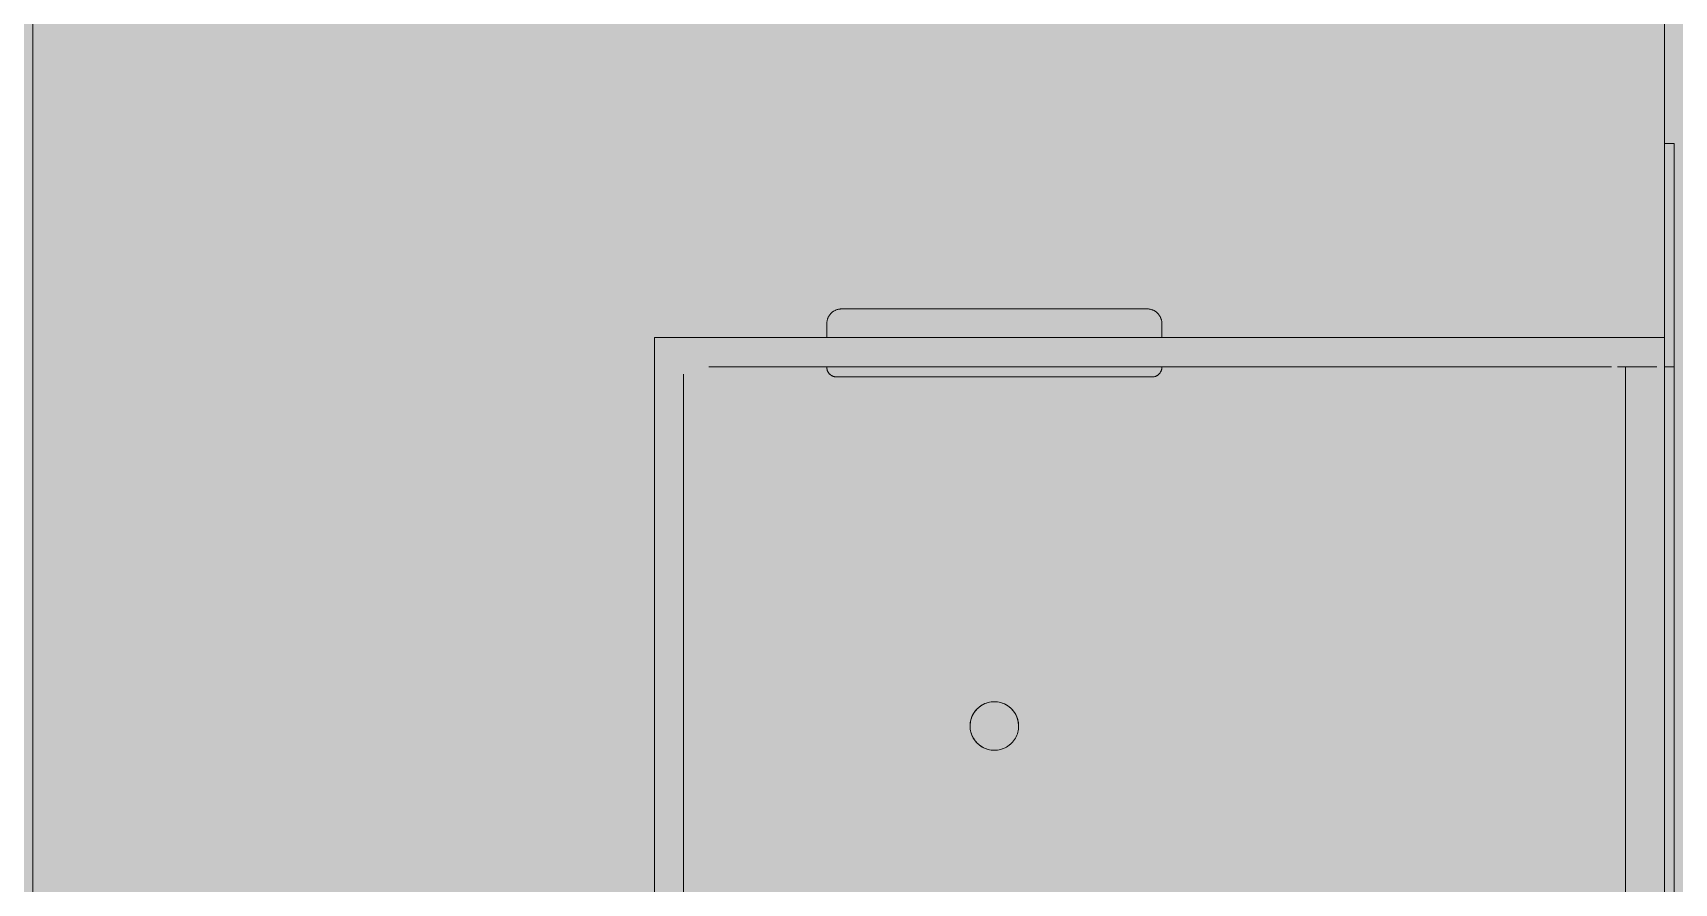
# Model space of a CAD drawing. Header units: millimetres. Extents: x 632 to 645312, y -3890 to 22200.
# Drawn here: x 638264.5 to 638433.5, y 7126.8 to 7214.4 of the extents above; entities that cross this region are included whole.
import ezdxf

# ---------------------------------------------------------------- set-up
doc = ezdxf.new("R2010")
doc.units = ezdxf.units.MM
for name, color, linetype, lineweight in [('A-200-H_WALL', 111, 'Continuous', 13), ('A-200-M_WALL_EXT', 113, 'Continuous', 13), ('M-520-M_DRAINAGE_FW', 2, 'Continuous', 13)]:
    doc.layers.add(name, color=color, linetype=linetype, lineweight=lineweight)

# ---------------------------------------------------------------- blocks, each defined once
blk = doc.blocks.new('MixerTap_Wall_GalvinEngineering_CliniMix_LeadSafe - TMV 1000 _201_70_01_09_-2774958-S6_501-SECTION C1')
at = {"layer": 'M-520-M_DRAINAGE_FW', "color": 53, "lineweight": 5}
for p, q in [((4348953.3, 7203), (4348952.3, 7203)), ((4348952.3, 7203), (4348952.3, 7201.98)), ((4348952.3, 7203), (4348952.3, 7201.98)), ((4348953.3, 7173), (4348953.3, 7203)), ((4348953.3, 7180.76), (4348953.3, 7203)), ((4348952.3, 7201.98), (4348952.3, 7198.98)), ((4348952.3, 7201.98), (4348952.3, 7198.98)), ((4348952.3, 7198.98), (4348952.3, 7194.21)), ((4348952.3, 7198.98), (4348952.3, 7194.21)), ((4348952.3, 7194.21), (4348952.3, 7188)), ((4348952.3, 7194.21), (4348952.3, 7188)), ((4348952.3, 7188), (4348952.3, 7183.08)), ((4348952.3, 7188), (4348952.3, 7180.76)), ((4348867.06, 7185.87), (4348867.12, 7185.89)), ((4348867.06, 7185.87), (4348867.12, 7185.89)), ((4348867.12, 7185.89), (4348867.18, 7185.9)), ((4348867.18, 7185.9), (4348867.24, 7185.92)), ((4348867.24, 7185.92), (4348867.29, 7185.93)), ((4348867.41, 7185.94), (4348867.47, 7185.95)), ((4348867.41, 7185.94), (4348867.47, 7185.95)), ((4348867.47, 7185.95), (4348867.53, 7185.95)), ((4348867.47, 7185.95), (4348867.53, 7185.95)), ((4348867.53, 7185.95), (4348867.55, 7185.95)), ((4348867.53, 7185.95), (4348867.55, 7185.95)), ((4348867.58, 7185.95), (4348867.55, 7185.95)), ((4348867.58, 7185.95), (4348867.55, 7185.95)), ((4348867.63, 7185.95), (4348867.58, 7185.95)), ((4348867.71, 7185.95), (4348867.63, 7185.95)), ((4348870.14, 7185.95), (4348869.8, 7185.95)), ((4348870.5, 7185.95), (4348870.14, 7185.95)), ((4348870.67, 7185.95), (4348871.05, 7185.95)), ((4348871.05, 7185.95), (4348871.46, 7185.95)), ((4348871.69, 7185.95), (4348871.27, 7185.95)), ((4348872.12, 7185.95), (4348871.69, 7185.95)), ((4348873.53, 7185.95), (4348873.04, 7185.95)), ((4348874.03, 7185.95), (4348873.53, 7185.95)), ((4348874.55, 7185.95), (4348874.03, 7185.95)), ((4348878.51, 7185.95), (4348877.91, 7185.95)), ((4348878.18, 7185.95), (4348878.78, 7185.95)), ((4348879.11, 7185.95), (4348878.51, 7185.95)), ((4348878.78, 7185.95), (4348879.39, 7185.95)), ((4348879.72, 7185.95), (4348879.11, 7185.95)), ((4348880.34, 7185.95), (4348879.72, 7185.95)), ((4348880.96, 7185.95), (4348880.34, 7185.95)), ((4348880.96, 7185.95), (4348880.34, 7185.95)), ((4348881.58, 7185.95), (4348880.96, 7185.95)), ((4348881.58, 7185.95), (4348880.96, 7185.95)), ((4348882.21, 7185.95), (4348881.58, 7185.95)), ((4348881.87, 7185.95), (4348882.5, 7185.95)), ((4348882.84, 7185.95), (4348882.21, 7185.95)), ((4348882.84, 7185.95), (4348882.21, 7185.95)), ((4348882.5, 7185.95), (4348883.13, 7185.95)), ((4348883.47, 7185.95), (4348882.84, 7185.95)), ((4348883.13, 7185.95), (4348883.76, 7185.95)), ((4348884.1, 7185.95), (4348883.47, 7185.95)), ((4348883.76, 7185.95), (4348884.39, 7185.95)), ((4348884.73, 7185.95), (4348884.1, 7185.95)), ((4348884.39, 7185.95), (4348885.02, 7185.95)), ((4348885.35, 7185.95), (4348884.73, 7185.95)), ((4348885.02, 7185.95), (4348885.64, 7185.95)), ((4348885.98, 7185.95), (4348885.35, 7185.95)), ((4348885.64, 7185.95), (4348886.26, 7185.95)), ((4348885.64, 7185.95), (4348886.26, 7185.95)), ((4348886.59, 7185.95), (4348885.98, 7185.95)), ((4348886.26, 7185.95), (4348886.88, 7185.95)), ((4348887.82, 7185.95), (4348887.21, 7185.95)), ((4348888.09, 7185.95), (4348888.69, 7185.95)), ((4348888.69, 7185.95), (4348889.28, 7185.95)), ((4348889.59, 7185.95), (4348889.01, 7185.95)), ((4348889.28, 7185.95), (4348889.85, 7185.95)), ((4348890.16, 7185.95), (4348889.59, 7185.95)), ((4348889.85, 7185.95), (4348890.42, 7185.95)), ((4348890.72, 7185.95), (4348890.16, 7185.95)), ((4348890.42, 7185.95), (4348890.98, 7185.95)), ((4348890.98, 7185.95), (4348891.52, 7185.95)), ((4348893.07, 7185.95), (4348893.56, 7185.95)), ((4348893.81, 7185.95), (4348893.33, 7185.95)), ((4348894.27, 7185.95), (4348893.81, 7185.95)), ((4348894.72, 7185.95), (4348894.27, 7185.95)), ((4348895.14, 7185.95), (4348894.72, 7185.95)), ((4348896.46, 7185.95), (4348896.8, 7185.95)), ((4348896.8, 7185.95), (4348897.11, 7185.95)), ((4348897.67, 7185.95), (4348897.92, 7185.95)), ((4348898.04, 7185.95), (4348897.81, 7185.95)), ((4348897.92, 7185.95), (4348898.14, 7185.95)), ((4348898.25, 7185.95), (4348898.04, 7185.95)), ((4348898.14, 7185.95), (4348898.34, 7185.95)), ((4348898.89, 7185.95), (4348898.97, 7185.95)), ((4348898.97, 7185.95), (4348899.02, 7185.95)), ((4348899.02, 7185.95), (4348899.05, 7185.95)), ((4348899.02, 7185.95), (4348899.05, 7185.95)), ((4348899.05, 7185.95), (4348899.11, 7185.95)), ((4348899.11, 7185.95), (4348899.17, 7185.95)), ((4348899.17, 7185.95), (4348899.23, 7185.94)), ((4348899.23, 7185.94), (4348899.29, 7185.93)), ((4348899.29, 7185.93), (4348899.35, 7185.92)), ((4348899.35, 7185.92), (4348899.41, 7185.91)), ((4348899.41, 7185.91), (4348899.46, 7185.89)), ((4348899.46, 7185.89), (4348899.52, 7185.87)), ((4348866.05, 7184.45), (4348866.05, 7184.51)), ((4348866.05, 7184.45), (4348866.05, 7183)), ((4348866.05, 7184.45), (4348866.05, 7183)), ((4348866.05, 7184.45), (4348866.05, 7183)), ((4348866.06, 7184.63), (4348866.07, 7184.69)), ((4348866.07, 7184.69), (4348866.08, 7184.75)), ((4348866.08, 7184.75), (4348866.09, 7184.81)), ((4348866.13, 7184.92), (4348866.15, 7184.98)), ((4348866.15, 7184.98), (4348866.17, 7185.03)), ((4348866.17, 7185.03), (4348866.19, 7185.09)), ((4348866.19, 7185.09), (4348866.22, 7185.14)), ((4348866.22, 7185.14), (4348866.25, 7185.2)), ((4348866.25, 7185.2), (4348866.28, 7185.25)), ((4348866.28, 7185.25), (4348866.31, 7185.3)), ((4348866.28, 7185.25), (4348866.31, 7185.3)), ((4348866.38, 7185.39), (4348866.42, 7185.44)), ((4348866.5, 7185.53), (4348866.55, 7185.57)), ((4348866.55, 7185.57), (4348866.59, 7185.61)), ((4348866.59, 7185.61), (4348866.64, 7185.64)), ((4348866.64, 7185.64), (4348866.69, 7185.68)), ((4348866.69, 7185.68), (4348866.74, 7185.71)), ((4348866.74, 7185.71), (4348866.79, 7185.74)), ((4348866.79, 7185.74), (4348866.84, 7185.77)), ((4348866.84, 7185.77), (4348866.9, 7185.8)), ((4348866.9, 7185.8), (4348866.95, 7185.83)), ((4348866.95, 7185.83), (4348867.01, 7185.85)), ((4348867.01, 7185.85), (4348867.06, 7185.87)), ((4348899.58, 7185.85), (4348899.63, 7185.83)), ((4348899.63, 7185.83), (4348899.69, 7185.81)), ((4348899.79, 7185.75), (4348899.85, 7185.72)), ((4348899.85, 7185.72), (4348899.9, 7185.69)), ((4348899.9, 7185.69), (4348899.95, 7185.65)), ((4348900.04, 7185.58), (4348900.08, 7185.54)), ((4348900.08, 7185.54), (4348900.13, 7185.5)), ((4348900.08, 7185.54), (4348900.13, 7185.5)), ((4348900.13, 7185.5), (4348900.17, 7185.45)), ((4348900.17, 7185.45), (4348900.21, 7185.41)), ((4348900.34, 7185.21), (4348900.37, 7185.16)), ((4348900.5, 7184.82), (4348900.52, 7184.76)), ((4348900.55, 7184.47), (4348900.55, 7184.45)), ((4348900.55, 7183), (4348900.55, 7184.45)), ((4348900.55, 7183), (4348900.55, 7184.45)), ((4348900.55, 7183), (4348900.55, 7184.45)), ((4348848.3, 7183), (4348848.3, 6883)), ((4348848.3, 6883), (4348848.3, 7183)), ((4348848.3, 7183), (4348851.3, 7183)), ((4348851.3, 7183), (4348848.3, 7183)), ((4348851.3, 7183), (4348952.3, 7183)), ((4348952.3, 7183), (4348851.3, 7183)), ((4348866.05, 7183), (4348900.55, 7183)), ((4348866.05, 7183), (4348900.55, 7183)), ((4348866.05, 7183), (4348900.55, 7183)), ((4348866.05, 7183), (4348900.55, 7183)), ((4348866.05, 7183), (4348900.55, 7183)), ((4348866.05, 7183), (4348900.55, 7183)), ((4348952.3, 7183), (4348952.3, 7173)), ((4348952.3, 7180), (4348952.3, 7183)), ((4348851.3, 6886.77), (4348851.3, 7179.23)), ((4348851.3, 7179.23), (4348851.3, 6886.77)), ((4348946.84, 7180), (4348853.91, 7180)), ((4348946.84, 7180), (4348853.91, 7180)), ((4348900.55, 7180), (4348866.05, 7180)), ((4348900.55, 7180), (4348866.05, 7180)), ((4348900.55, 7180), (4348866.05, 7180)), ((4348900.55, 7180), (4348866.05, 7180)), ((4348900.55, 7180), (4348866.05, 7180)), ((4348900.55, 7180), (4348866.05, 7180)), ((4348951.52, 7180), (4348947.47, 7180)), ((4348951.52, 7180), (4348948.3, 7180)), ((4348948.3, 6886), (4348948.3, 7180)), ((4348948.3, 7180), (4348948.3, 6886)), ((4348951.52, 7180), (4348948.3, 7180)), ((4348951.52, 7180), (4348948.3, 7180)), ((4348952.3, 7180.76), (4348952.3, 7173)), ((4348952.3, 7180.02), (4348952.3, 7173)), ((4348952.3, 7180), (4348952.3, 7173)), ((4348952.3, 7173), (4348952.3, 7180)), ((4348952.3, 7180), (4348953.3, 7180)), ((4348953.3, 7180), (4348952.3, 7180)), ((4348952.3, 7173), (4348952.3, 7180)), ((4348952.3, 7173), (4348952.3, 7180)), ((4348952.3, 7180), (4348952.3, 7173)), ((4348953.3, 7173), (4348953.3, 7180.02)), ((4348953.3, 7180), (4348953.3, 7173)), ((4348953.3, 7173), (4348953.3, 7180)), ((4348953.3, 7173), (4348953.3, 7180)), ((4348953.3, 7180), (4348953.3, 7173)), ((4348952.3, 7173), (4348952.3, 6893)), ((4348952.3, 6893), (4348952.3, 7173)), ((4348952.3, 7173), (4348952.3, 6893)), ((4348952.3, 6893), (4348952.3, 7173)), ((4348952.3, 7173), (4348952.3, 6893)), ((4348952.3, 6893), (4348952.3, 7173)), ((4348952.3, 6893), (4348952.3, 7173)), ((4348952.3, 7173), (4348952.3, 6893)), ((4348953.3, 6893), (4348953.3, 7173)), ((4348953.3, 7173), (4348953.3, 6893)), ((4348953.3, 6893), (4348953.3, 7173)), ((4348953.3, 6893), (4348953.3, 7173)), ((4348953.3, 7173), (4348953.3, 6893)), ((4348848.3, 7133), (4348848.3, 7137)), ((4348848.3, 7133), (4348848.3, 7137)), ((4348851.3, 7137), (4348851.3, 7133)), ((4348851.3, 7137), (4348851.3, 7133)), ((4348848.3, 7129), (4348848.3, 7133)), ((4348848.3, 7129), (4348848.3, 7133)), ((4348851.3, 7133), (4348851.3, 7129)), ((4348851.3, 7133), (4348851.3, 7129))]:
    blk.add_line(p, q, dxfattribs=at)
at = {"layer": 'M-520-M_DRAINAGE_FW', "color": 53, "lineweight": 5, "flags": 128}
for points in [[(4348866.69, 7185.68), (4348866.74, 7185.71), (4348866.79, 7185.74), (4348866.84, 7185.77), (4348866.9, 7185.8), (4348866.95, 7185.83), (4348867.01, 7185.85), (4348867.06, 7185.87), (4348867.12, 7185.89), (4348867.18, 7185.9), (4348867.24, 7185.92), (4348867.29, 7185.93), (4348867.35, 7185.94), (4348867.41, 7185.94), (4348867.47, 7185.95), (4348867.53, 7185.95), (4348867.55, 7185.95)], [(4348867.12, 7185.89), (4348867.18, 7185.9), (4348867.24, 7185.92), (4348867.29, 7185.93), (4348867.35, 7185.94), (4348867.41, 7185.94)], [(4348867.29, 7185.93), (4348867.35, 7185.94), (4348867.41, 7185.94)], [(4348867.55, 7185.95), (4348867.56, 7185.95), (4348867.6, 7185.95), (4348867.66, 7185.95), (4348867.75, 7185.95), (4348867.86, 7185.95), (4348868, 7185.95)], [(4348869.8, 7185.95), (4348869.49, 7185.95), (4348869.2, 7185.95), (4348868.93, 7185.95), (4348868.68, 7185.95), (4348868.46, 7185.95), (4348868.26, 7185.95), (4348868.09, 7185.95), (4348867.93, 7185.95), (4348867.81, 7185.95), (4348867.71, 7185.95), (4348867.63, 7185.95), (4348867.58, 7185.95), (4348867.55, 7185.95)], [(4348867.55, 7185.95), (4348867.56, 7185.95), (4348867.6, 7185.95)], [(4348867.55, 7185.95), (4348867.56, 7185.95), (4348867.6, 7185.95), (4348867.66, 7185.95), (4348867.75, 7185.95), (4348867.86, 7185.95), (4348868, 7185.95), (4348868.16, 7185.95), (4348868.35, 7185.95), (4348868.56, 7185.95), (4348868.79, 7185.95), (4348869.05, 7185.95), (4348869.33, 7185.95), (4348869.63, 7185.95), (4348869.96, 7185.95), (4348870.3, 7185.95), (4348870.67, 7185.95), (4348871.05, 7185.95), (4348871.46, 7185.95), (4348871.88, 7185.95), (4348872.33, 7185.95), (4348872.79, 7185.95), (4348873.26, 7185.95), (4348873.76, 7185.95), (4348874.27, 7185.95)], [(4348868.68, 7185.95), (4348868.46, 7185.95), (4348868.26, 7185.95), (4348868.09, 7185.95), (4348867.93, 7185.95), (4348867.81, 7185.95), (4348867.71, 7185.95), (4348867.63, 7185.95), (4348867.58, 7185.95)], [(4348867.6, 7185.95), (4348867.66, 7185.95), (4348867.75, 7185.95), (4348867.86, 7185.95), (4348868, 7185.95), (4348868.16, 7185.95)], [(4348867.93, 7185.95), (4348867.81, 7185.95), (4348867.71, 7185.95)], [(4348868.26, 7185.95), (4348868.09, 7185.95), (4348867.93, 7185.95)], [(4348868, 7185.95), (4348868.16, 7185.95), (4348868.35, 7185.95), (4348868.56, 7185.95), (4348868.79, 7185.95)], [(4348868.16, 7185.95), (4348868.35, 7185.95), (4348868.56, 7185.95), (4348868.79, 7185.95), (4348869.05, 7185.95), (4348869.33, 7185.95), (4348869.63, 7185.95)], [(4348868.68, 7185.95), (4348868.46, 7185.95), (4348868.26, 7185.95)], [(4348869.2, 7185.95), (4348868.93, 7185.95), (4348868.68, 7185.95)], [(4348869.2, 7185.95), (4348868.93, 7185.95), (4348868.68, 7185.95)], [(4348868.79, 7185.95), (4348869.05, 7185.95), (4348869.33, 7185.95), (4348869.63, 7185.95), (4348869.96, 7185.95), (4348870.3, 7185.95), (4348870.67, 7185.95)], [(4348869.8, 7185.95), (4348869.49, 7185.95), (4348869.2, 7185.95)], [(4348869.8, 7185.95), (4348869.49, 7185.95), (4348869.2, 7185.95)], [(4348869.63, 7185.95), (4348869.96, 7185.95), (4348870.3, 7185.95)], [(4348870.5, 7185.95), (4348870.14, 7185.95), (4348869.8, 7185.95)], [(4348878.51, 7185.95), (4348877.91, 7185.95), (4348877.32, 7185.95), (4348876.75, 7185.95), (4348876.18, 7185.95), (4348875.62, 7185.95), (4348875.08, 7185.95), (4348874.55, 7185.95), (4348874.03, 7185.95), (4348873.53, 7185.95), (4348873.04, 7185.95), (4348872.57, 7185.95), (4348872.12, 7185.95), (4348871.69, 7185.95), (4348871.27, 7185.95), (4348870.87, 7185.95), (4348870.5, 7185.95), (4348870.14, 7185.95), (4348869.8, 7185.95)], [(4348870.3, 7185.95), (4348870.67, 7185.95), (4348871.05, 7185.95)], [(4348871.27, 7185.95), (4348870.87, 7185.95), (4348870.5, 7185.95)], [(4348871.27, 7185.95), (4348870.87, 7185.95), (4348870.5, 7185.95)], [(4348871.05, 7185.95), (4348871.46, 7185.95), (4348871.88, 7185.95), (4348872.33, 7185.95), (4348872.79, 7185.95), (4348873.26, 7185.95)], [(4348879.11, 7185.95), (4348878.51, 7185.95), (4348877.91, 7185.95), (4348877.32, 7185.95), (4348876.75, 7185.95), (4348876.18, 7185.95), (4348875.62, 7185.95), (4348875.08, 7185.95), (4348874.55, 7185.95), (4348874.03, 7185.95), (4348873.53, 7185.95), (4348873.04, 7185.95), (4348872.57, 7185.95), (4348872.12, 7185.95), (4348871.69, 7185.95), (4348871.27, 7185.95)], [(4348871.46, 7185.95), (4348871.88, 7185.95), (4348872.33, 7185.95), (4348872.79, 7185.95)], [(4348873.04, 7185.95), (4348872.57, 7185.95), (4348872.12, 7185.95)], [(4348872.79, 7185.95), (4348873.26, 7185.95), (4348873.76, 7185.95)], [(4348873.26, 7185.95), (4348873.76, 7185.95), (4348874.27, 7185.95)], [(4348873.76, 7185.95), (4348874.27, 7185.95), (4348874.79, 7185.95), (4348875.33, 7185.95), (4348875.88, 7185.95)], [(4348874.27, 7185.95), (4348874.79, 7185.95), (4348875.33, 7185.95), (4348875.88, 7185.95), (4348876.44, 7185.95), (4348877.01, 7185.95), (4348877.59, 7185.95), (4348878.18, 7185.95), (4348878.78, 7185.95), (4348879.39, 7185.95)], [(4348874.27, 7185.95), (4348874.79, 7185.95), (4348875.33, 7185.95), (4348875.88, 7185.95), (4348876.44, 7185.95), (4348877.01, 7185.95), (4348877.59, 7185.95)], [(4348875.62, 7185.95), (4348875.08, 7185.95), (4348874.55, 7185.95)], [(4348876.75, 7185.95), (4348876.18, 7185.95), (4348875.62, 7185.95)], [(4348875.88, 7185.95), (4348876.44, 7185.95), (4348877.01, 7185.95)], [(4348877.91, 7185.95), (4348877.32, 7185.95), (4348876.75, 7185.95)], [(4348877.01, 7185.95), (4348877.59, 7185.95), (4348878.18, 7185.95)], [(4348877.59, 7185.95), (4348878.18, 7185.95), (4348878.78, 7185.95), (4348879.39, 7185.95), (4348880, 7185.95), (4348880.62, 7185.95), (4348881.25, 7185.95), (4348881.87, 7185.95)], [(4348880.96, 7185.95), (4348880.34, 7185.95), (4348879.72, 7185.95), (4348879.11, 7185.95), (4348878.51, 7185.95)], [(4348880.34, 7185.95), (4348879.72, 7185.95), (4348879.11, 7185.95)], [(4348879.39, 7185.95), (4348880, 7185.95), (4348880.62, 7185.95)], [(4348879.39, 7185.95), (4348880, 7185.95), (4348880.62, 7185.95)], [(4348880.62, 7185.95), (4348881.25, 7185.95), (4348881.87, 7185.95)], [(4348880.62, 7185.95), (4348881.25, 7185.95), (4348881.87, 7185.95), (4348882.5, 7185.95), (4348883.13, 7185.95), (4348883.76, 7185.95), (4348884.39, 7185.95), (4348885.02, 7185.95), (4348885.64, 7185.95)], [(4348882.21, 7185.95), (4348881.58, 7185.95), (4348880.96, 7185.95)], [(4348882.84, 7185.95), (4348882.21, 7185.95), (4348881.58, 7185.95)], [(4348881.87, 7185.95), (4348882.5, 7185.95), (4348883.13, 7185.95), (4348883.76, 7185.95)], [(4348887.21, 7185.95), (4348886.59, 7185.95), (4348885.98, 7185.95), (4348885.35, 7185.95), (4348884.73, 7185.95), (4348884.1, 7185.95), (4348883.47, 7185.95), (4348882.84, 7185.95)], [(4348884.73, 7185.95), (4348884.1, 7185.95), (4348883.47, 7185.95), (4348882.84, 7185.95)], [(4348883.76, 7185.95), (4348884.39, 7185.95), (4348885.02, 7185.95), (4348885.64, 7185.95), (4348886.26, 7185.95), (4348886.88, 7185.95), (4348887.49, 7185.95), (4348888.09, 7185.95)], [(4348886.59, 7185.95), (4348885.98, 7185.95), (4348885.35, 7185.95), (4348884.73, 7185.95)], [(4348886.26, 7185.95), (4348886.88, 7185.95), (4348887.49, 7185.95), (4348888.09, 7185.95), (4348888.69, 7185.95), (4348889.28, 7185.95)], [(4348887.82, 7185.95), (4348887.21, 7185.95), (4348886.59, 7185.95)], [(4348888.41, 7185.95), (4348887.82, 7185.95), (4348887.21, 7185.95), (4348886.59, 7185.95)], [(4348886.88, 7185.95), (4348887.49, 7185.95), (4348888.09, 7185.95), (4348888.69, 7185.95)], [(4348899.05, 7185.95), (4348899.04, 7185.95), (4348899, 7185.95), (4348898.94, 7185.95), (4348898.85, 7185.95), (4348898.74, 7185.95), (4348898.6, 7185.95), (4348898.44, 7185.95), (4348898.25, 7185.95), (4348898.04, 7185.95), (4348897.81, 7185.95), (4348897.55, 7185.95), (4348897.27, 7185.95), (4348896.97, 7185.95), (4348896.64, 7185.95), (4348896.3, 7185.95), (4348895.93, 7185.95), (4348895.55, 7185.95), (4348895.14, 7185.95), (4348894.72, 7185.95), (4348894.27, 7185.95), (4348893.81, 7185.95), (4348893.33, 7185.95), (4348892.84, 7185.95), (4348892.33, 7185.95), (4348891.81, 7185.95), (4348891.27, 7185.95), (4348890.72, 7185.95), (4348890.16, 7185.95), (4348889.59, 7185.95), (4348889.01, 7185.95), (4348888.41, 7185.95), (4348887.82, 7185.95)], [(4348889.01, 7185.95), (4348888.41, 7185.95), (4348887.82, 7185.95)], [(4348893.33, 7185.95), (4348892.84, 7185.95), (4348892.33, 7185.95), (4348891.81, 7185.95), (4348891.27, 7185.95), (4348890.72, 7185.95), (4348890.16, 7185.95), (4348889.59, 7185.95), (4348889.01, 7185.95), (4348888.41, 7185.95)], [(4348888.69, 7185.95), (4348889.28, 7185.95), (4348889.85, 7185.95)], [(4348889.28, 7185.95), (4348889.85, 7185.95), (4348890.42, 7185.95), (4348890.98, 7185.95)], [(4348889.85, 7185.95), (4348890.42, 7185.95), (4348890.98, 7185.95)], [(4348892.33, 7185.95), (4348891.81, 7185.95), (4348891.27, 7185.95), (4348890.72, 7185.95)], [(4348890.98, 7185.95), (4348891.52, 7185.95), (4348892.05, 7185.95), (4348892.57, 7185.95), (4348893.07, 7185.95), (4348893.56, 7185.95)], [(4348890.98, 7185.95), (4348891.52, 7185.95), (4348892.05, 7185.95)], [(4348891.52, 7185.95), (4348892.05, 7185.95), (4348892.57, 7185.95)], [(4348892.05, 7185.95), (4348892.57, 7185.95), (4348893.07, 7185.95)], [(4348893.33, 7185.95), (4348892.84, 7185.95), (4348892.33, 7185.95)], [(4348892.57, 7185.95), (4348893.07, 7185.95), (4348893.56, 7185.95), (4348894.03, 7185.95), (4348894.48, 7185.95), (4348894.91, 7185.95)], [(4348894.27, 7185.95), (4348893.81, 7185.95), (4348893.33, 7185.95)], [(4348893.56, 7185.95), (4348894.03, 7185.95), (4348894.48, 7185.95), (4348894.91, 7185.95)], [(4348893.56, 7185.95), (4348894.03, 7185.95), (4348894.48, 7185.95), (4348894.91, 7185.95), (4348895.33, 7185.95), (4348895.73, 7185.95), (4348896.1, 7185.95), (4348896.46, 7185.95), (4348896.8, 7185.95)], [(4348899.05, 7185.95), (4348899.04, 7185.95), (4348899, 7185.95), (4348898.94, 7185.95), (4348898.85, 7185.95), (4348898.74, 7185.95), (4348898.6, 7185.95), (4348898.44, 7185.95), (4348898.25, 7185.95), (4348898.04, 7185.95), (4348897.81, 7185.95), (4348897.55, 7185.95), (4348897.27, 7185.95), (4348896.97, 7185.95), (4348896.64, 7185.95), (4348896.3, 7185.95), (4348895.93, 7185.95), (4348895.55, 7185.95), (4348895.14, 7185.95), (4348894.72, 7185.95), (4348894.27, 7185.95)], [(4348894.91, 7185.95), (4348895.33, 7185.95), (4348895.73, 7185.95), (4348896.1, 7185.95), (4348896.46, 7185.95)], [(4348894.91, 7185.95), (4348895.33, 7185.95), (4348895.73, 7185.95), (4348896.1, 7185.95), (4348896.46, 7185.95), (4348896.8, 7185.95), (4348897.11, 7185.95)], [(4348896.3, 7185.95), (4348895.93, 7185.95), (4348895.55, 7185.95), (4348895.14, 7185.95)], [(4348897.27, 7185.95), (4348896.97, 7185.95), (4348896.64, 7185.95), (4348896.3, 7185.95)], [(4348896.8, 7185.95), (4348897.11, 7185.95), (4348897.4, 7185.95), (4348897.67, 7185.95), (4348897.92, 7185.95)], [(4348897.11, 7185.95), (4348897.4, 7185.95), (4348897.67, 7185.95), (4348897.92, 7185.95), (4348898.14, 7185.95), (4348898.34, 7185.95), (4348898.51, 7185.95), (4348898.66, 7185.95), (4348898.79, 7185.95)], [(4348897.11, 7185.95), (4348897.4, 7185.95), (4348897.67, 7185.95)], [(4348897.81, 7185.95), (4348897.55, 7185.95), (4348897.27, 7185.95)], [(4348897.92, 7185.95), (4348898.14, 7185.95), (4348898.34, 7185.95), (4348898.51, 7185.95)], [(4348898.6, 7185.95), (4348898.44, 7185.95), (4348898.25, 7185.95)], [(4348898.34, 7185.95), (4348898.51, 7185.95), (4348898.66, 7185.95), (4348898.79, 7185.95), (4348898.89, 7185.95)], [(4348898.51, 7185.95), (4348898.66, 7185.95), (4348898.79, 7185.95), (4348898.89, 7185.95), (4348898.97, 7185.95), (4348899.02, 7185.95)], [(4348899, 7185.95), (4348898.94, 7185.95), (4348898.85, 7185.95), (4348898.74, 7185.95), (4348898.6, 7185.95)], [(4348898.79, 7185.95), (4348898.89, 7185.95), (4348898.97, 7185.95), (4348899.02, 7185.95), (4348899.05, 7185.95)], [(4348899.05, 7185.95), (4348899.04, 7185.95), (4348899, 7185.95)], [(4348899.05, 7185.95), (4348899.11, 7185.95), (4348899.17, 7185.95)], [(4348899.05, 7185.95), (4348899.11, 7185.95), (4348899.17, 7185.95), (4348899.23, 7185.94), (4348899.29, 7185.93), (4348899.35, 7185.92), (4348899.41, 7185.91)], [(4348899.17, 7185.95), (4348899.23, 7185.94), (4348899.29, 7185.93), (4348899.35, 7185.92)], [(4348899.35, 7185.92), (4348899.41, 7185.91), (4348899.46, 7185.89), (4348899.52, 7185.87)], [(4348899.41, 7185.91), (4348899.46, 7185.89), (4348899.52, 7185.87), (4348899.58, 7185.85)], [(4348866.05, 7184.57), (4348866.06, 7184.63), (4348866.07, 7184.69), (4348866.08, 7184.75), (4348866.09, 7184.81), (4348866.11, 7184.86), (4348866.13, 7184.92), (4348866.15, 7184.98), (4348866.17, 7185.03), (4348866.19, 7185.09), (4348866.22, 7185.14), (4348866.25, 7185.2), (4348866.28, 7185.25)], [(4348866.05, 7184.45), (4348866.05, 7184.51), (4348866.05, 7184.57), (4348866.06, 7184.63)], [(4348866.05, 7184.51), (4348866.05, 7184.57), (4348866.06, 7184.63)], [(4348866.05, 7184.45), (4348866.05, 7184.51), (4348866.05, 7184.57)], [(4348866.06, 7184.63), (4348866.07, 7184.69), (4348866.08, 7184.75), (4348866.09, 7184.81), (4348866.11, 7184.86), (4348866.13, 7184.92), (4348866.15, 7184.98)], [(4348866.09, 7184.81), (4348866.11, 7184.86), (4348866.13, 7184.92)], [(4348866.15, 7184.98), (4348866.17, 7185.03), (4348866.19, 7185.09)], [(4348866.19, 7185.09), (4348866.22, 7185.14), (4348866.25, 7185.2)], [(4348866.25, 7185.2), (4348866.28, 7185.25), (4348866.31, 7185.3), (4348866.35, 7185.35), (4348866.38, 7185.39), (4348866.42, 7185.44)], [(4348866.31, 7185.3), (4348866.35, 7185.35), (4348866.38, 7185.39), (4348866.42, 7185.44), (4348866.46, 7185.48), (4348866.5, 7185.53), (4348866.55, 7185.57)], [(4348866.31, 7185.3), (4348866.35, 7185.35), (4348866.38, 7185.39)], [(4348866.42, 7185.44), (4348866.46, 7185.48), (4348866.5, 7185.53), (4348866.55, 7185.57), (4348866.59, 7185.61), (4348866.64, 7185.64), (4348866.69, 7185.68)], [(4348866.42, 7185.44), (4348866.46, 7185.48), (4348866.5, 7185.53)], [(4348866.55, 7185.57), (4348866.59, 7185.61), (4348866.64, 7185.64), (4348866.69, 7185.68), (4348866.74, 7185.71)], [(4348866.74, 7185.71), (4348866.79, 7185.74), (4348866.84, 7185.77)], [(4348866.84, 7185.77), (4348866.9, 7185.8), (4348866.95, 7185.83), (4348867.01, 7185.85), (4348867.06, 7185.87)], [(4348899.52, 7185.87), (4348899.58, 7185.85), (4348899.63, 7185.83), (4348899.69, 7185.81)], [(4348899.52, 7185.87), (4348899.58, 7185.85), (4348899.63, 7185.83)], [(4348899.63, 7185.83), (4348899.69, 7185.81), (4348899.74, 7185.78)], [(4348899.69, 7185.81), (4348899.74, 7185.78), (4348899.79, 7185.75), (4348899.85, 7185.72)], [(4348899.69, 7185.81), (4348899.74, 7185.78), (4348899.79, 7185.75)], [(4348899.74, 7185.78), (4348899.79, 7185.75), (4348899.85, 7185.72)], [(4348899.85, 7185.72), (4348899.9, 7185.69), (4348899.95, 7185.65), (4348899.99, 7185.62), (4348900.04, 7185.58)], [(4348899.85, 7185.72), (4348899.9, 7185.69), (4348899.95, 7185.65), (4348899.99, 7185.62), (4348900.04, 7185.58), (4348900.08, 7185.54)], [(4348899.95, 7185.65), (4348899.99, 7185.62), (4348900.04, 7185.58)], [(4348900.04, 7185.58), (4348900.08, 7185.54), (4348900.13, 7185.5), (4348900.17, 7185.45), (4348900.21, 7185.41)], [(4348900.13, 7185.5), (4348900.17, 7185.45), (4348900.21, 7185.41)], [(4348900.21, 7185.41), (4348900.24, 7185.36), (4348900.28, 7185.31), (4348900.31, 7185.26)], [(4348900.21, 7185.41), (4348900.24, 7185.36), (4348900.28, 7185.31), (4348900.31, 7185.26), (4348900.34, 7185.21)], [(4348900.21, 7185.41), (4348900.24, 7185.36), (4348900.28, 7185.31), (4348900.31, 7185.26), (4348900.34, 7185.21)], [(4348900.31, 7185.26), (4348900.34, 7185.21), (4348900.37, 7185.16), (4348900.4, 7185.1)], [(4348900.34, 7185.21), (4348900.37, 7185.16), (4348900.4, 7185.1), (4348900.42, 7185.05), (4348900.45, 7184.99)], [(4348900.37, 7185.16), (4348900.4, 7185.1), (4348900.42, 7185.05), (4348900.45, 7184.99), (4348900.47, 7184.94), (4348900.49, 7184.88), (4348900.5, 7184.82), (4348900.52, 7184.76), (4348900.53, 7184.7), (4348900.54, 7184.65), (4348900.54, 7184.59), (4348900.55, 7184.53), (4348900.55, 7184.47)], [(4348900.4, 7185.1), (4348900.42, 7185.05), (4348900.45, 7184.99), (4348900.47, 7184.94), (4348900.49, 7184.88)], [(4348900.45, 7184.99), (4348900.47, 7184.94), (4348900.49, 7184.88), (4348900.5, 7184.82)], [(4348900.49, 7184.88), (4348900.5, 7184.82), (4348900.52, 7184.76), (4348900.53, 7184.7), (4348900.54, 7184.65)], [(4348900.52, 7184.76), (4348900.53, 7184.7), (4348900.54, 7184.65)], [(4348900.54, 7184.65), (4348900.54, 7184.59), (4348900.55, 7184.53)], [(4348900.54, 7184.65), (4348900.54, 7184.59), (4348900.55, 7184.53)], [(4348900.55, 7184.53), (4348900.55, 7184.47), (4348900.55, 7184.45)], [(4348900.55, 7184.53), (4348900.55, 7184.47), (4348900.55, 7184.45)], [(4348867.05, 7178.95), (4348867.01, 7178.95), (4348866.97, 7178.95), (4348866.93, 7178.96), (4348866.89, 7178.96), (4348866.85, 7178.97), (4348866.81, 7178.98), (4348866.77, 7178.99), (4348866.73, 7179), (4348866.7, 7179.01), (4348866.66, 7179.03), (4348866.62, 7179.05), (4348866.59, 7179.06), (4348866.55, 7179.08), (4348866.52, 7179.1), (4348866.48, 7179.12), (4348866.45, 7179.15), (4348866.42, 7179.17), (4348866.39, 7179.2), (4348866.36, 7179.23), (4348866.33, 7179.25), (4348866.3, 7179.28), (4348866.28, 7179.31), (4348866.25, 7179.34), (4348866.23, 7179.38), (4348866.21, 7179.41), (4348866.19, 7179.44), (4348866.17, 7179.48), (4348866.15, 7179.51), (4348866.13, 7179.55), (4348866.12, 7179.59), (4348866.1, 7179.63), (4348866.09, 7179.66), (4348866.08, 7179.7), (4348866.07, 7179.74), (4348866.06, 7179.78), (4348866.06, 7179.82), (4348866.05, 7179.86), (4348866.05, 7179.9), (4348866.05, 7179.94), (4348866.05, 7179.98), (4348866.05, 7180)], [(4348867.05, 7178.95), (4348867.01, 7178.95), (4348866.97, 7178.95), (4348866.93, 7178.96), (4348866.89, 7178.96), (4348866.85, 7178.97), (4348866.81, 7178.98), (4348866.77, 7178.99), (4348866.73, 7179), (4348866.7, 7179.01), (4348866.66, 7179.03), (4348866.62, 7179.05), (4348866.59, 7179.06), (4348866.55, 7179.08), (4348866.52, 7179.1), (4348866.48, 7179.12), (4348866.45, 7179.15), (4348866.42, 7179.17), (4348866.39, 7179.2), (4348866.36, 7179.23), (4348866.33, 7179.25), (4348866.3, 7179.28), (4348866.28, 7179.31), (4348866.25, 7179.34), (4348866.23, 7179.38), (4348866.21, 7179.41), (4348866.19, 7179.44), (4348866.17, 7179.48), (4348866.15, 7179.51), (4348866.13, 7179.55), (4348866.12, 7179.59), (4348866.1, 7179.63), (4348866.09, 7179.66), (4348866.08, 7179.7), (4348866.07, 7179.74), (4348866.06, 7179.78), (4348866.06, 7179.82), (4348866.05, 7179.86), (4348866.05, 7179.9), (4348866.05, 7179.94), (4348866.05, 7179.98), (4348866.05, 7180)], [(4348867.05, 7178.95), (4348867.01, 7178.95), (4348866.97, 7178.95), (4348866.93, 7178.96), (4348866.89, 7178.96), (4348866.85, 7178.97), (4348866.81, 7178.98), (4348866.77, 7178.99), (4348866.73, 7179), (4348866.7, 7179.01), (4348866.66, 7179.03), (4348866.62, 7179.05), (4348866.59, 7179.06), (4348866.55, 7179.08), (4348866.52, 7179.1), (4348866.48, 7179.12), (4348866.45, 7179.15), (4348866.42, 7179.17), (4348866.39, 7179.2), (4348866.36, 7179.23), (4348866.33, 7179.25), (4348866.3, 7179.28), (4348866.28, 7179.31), (4348866.25, 7179.34), (4348866.23, 7179.38), (4348866.21, 7179.41), (4348866.19, 7179.44), (4348866.17, 7179.48), (4348866.15, 7179.51), (4348866.13, 7179.55), (4348866.12, 7179.59), (4348866.1, 7179.63), (4348866.09, 7179.66), (4348866.08, 7179.7), (4348866.07, 7179.74), (4348866.06, 7179.78), (4348866.06, 7179.82), (4348866.05, 7179.86), (4348866.05, 7179.9), (4348866.05, 7179.94), (4348866.05, 7179.98), (4348866.05, 7180)], [(4348900.55, 7180), (4348900.55, 7179.96), (4348900.55, 7179.92), (4348900.55, 7179.88), (4348900.54, 7179.84), (4348900.54, 7179.8), (4348900.53, 7179.76), (4348900.52, 7179.72), (4348900.51, 7179.68), (4348900.5, 7179.64), (4348900.49, 7179.61), (4348900.47, 7179.57), (4348900.46, 7179.53), (4348900.44, 7179.5), (4348900.42, 7179.46), (4348900.4, 7179.43), (4348900.38, 7179.39), (4348900.36, 7179.36), (4348900.33, 7179.33), (4348900.31, 7179.3), (4348900.28, 7179.27), (4348900.25, 7179.24), (4348900.22, 7179.21), (4348900.19, 7179.19), (4348900.16, 7179.16), (4348900.13, 7179.14), (4348900.1, 7179.11), (4348900.06, 7179.09), (4348900.03, 7179.07), (4348899.99, 7179.05), (4348899.96, 7179.04), (4348899.92, 7179.02), (4348899.88, 7179.01), (4348899.85, 7178.99), (4348899.81, 7178.98), (4348899.77, 7178.97), (4348899.73, 7178.97), (4348899.69, 7178.96), (4348899.65, 7178.96), (4348899.61, 7178.95), (4348899.57, 7178.95), (4348899.55, 7178.95)], [(4348900.55, 7180), (4348900.55, 7179.96), (4348900.55, 7179.92), (4348900.55, 7179.88), (4348900.54, 7179.84), (4348900.54, 7179.8), (4348900.53, 7179.76), (4348900.52, 7179.72), (4348900.51, 7179.68), (4348900.5, 7179.64), (4348900.49, 7179.61), (4348900.47, 7179.57), (4348900.46, 7179.53), (4348900.44, 7179.5), (4348900.42, 7179.46), (4348900.4, 7179.43), (4348900.38, 7179.39), (4348900.36, 7179.36), (4348900.33, 7179.33), (4348900.31, 7179.3), (4348900.28, 7179.27), (4348900.25, 7179.24), (4348900.22, 7179.21), (4348900.19, 7179.19), (4348900.16, 7179.16), (4348900.13, 7179.14), (4348900.1, 7179.11), (4348900.06, 7179.09), (4348900.03, 7179.07), (4348899.99, 7179.05), (4348899.96, 7179.04), (4348899.92, 7179.02), (4348899.88, 7179.01), (4348899.85, 7178.99), (4348899.81, 7178.98), (4348899.77, 7178.97), (4348899.73, 7178.97), (4348899.69, 7178.96), (4348899.65, 7178.96), (4348899.61, 7178.95), (4348899.57, 7178.95), (4348899.55, 7178.95)], [(4348900.55, 7180), (4348900.55, 7179.96), (4348900.55, 7179.92), (4348900.55, 7179.88), (4348900.54, 7179.84), (4348900.54, 7179.8), (4348900.53, 7179.76), (4348900.52, 7179.72), (4348900.51, 7179.68), (4348900.5, 7179.64), (4348900.49, 7179.61), (4348900.47, 7179.57), (4348900.46, 7179.53), (4348900.44, 7179.5), (4348900.42, 7179.46), (4348900.4, 7179.43), (4348900.38, 7179.39), (4348900.36, 7179.36), (4348900.33, 7179.33), (4348900.31, 7179.3), (4348900.28, 7179.27), (4348900.25, 7179.24), (4348900.22, 7179.21), (4348900.19, 7179.19), (4348900.16, 7179.16), (4348900.13, 7179.14), (4348900.1, 7179.11), (4348900.06, 7179.09), (4348900.03, 7179.07), (4348899.99, 7179.05), (4348899.96, 7179.04), (4348899.92, 7179.02), (4348899.88, 7179.01), (4348899.85, 7178.99), (4348899.81, 7178.98), (4348899.77, 7178.97), (4348899.73, 7178.97), (4348899.69, 7178.96), (4348899.65, 7178.96), (4348899.61, 7178.95), (4348899.57, 7178.95), (4348899.55, 7178.95)], [(4348899.55, 7178.95), (4348899.54, 7178.95), (4348899.5, 7178.95), (4348899.43, 7178.95), (4348899.34, 7178.95), (4348899.23, 7178.95), (4348899.08, 7178.95), (4348898.92, 7178.95), (4348898.72, 7178.95), (4348898.51, 7178.95), (4348898.27, 7178.95), (4348898, 7178.95), (4348897.71, 7178.95), (4348897.4, 7178.95), (4348897.07, 7178.95), (4348896.71, 7178.95), (4348896.33, 7178.95), (4348895.93, 7178.95), (4348895.52, 7178.95), (4348895.08, 7178.95), (4348894.62, 7178.95), (4348894.15, 7178.95), (4348893.65, 7178.95), (4348893.14, 7178.95), (4348892.62, 7178.95), (4348892.08, 7178.95), (4348891.53, 7178.95), (4348890.96, 7178.95), (4348890.38, 7178.95), (4348889.79, 7178.95), (4348889.19, 7178.95), (4348888.58, 7178.95), (4348887.96, 7178.95), (4348887.33, 7178.95), (4348886.7, 7178.95), (4348886.06, 7178.95), (4348885.42, 7178.95), (4348884.77, 7178.95), (4348884.12, 7178.95), (4348883.47, 7178.95), (4348882.82, 7178.95), (4348882.18, 7178.95), (4348881.53, 7178.95), (4348880.88, 7178.95), (4348880.24, 7178.95), (4348879.61, 7178.95), (4348878.98, 7178.95), (4348878.35, 7178.95), (4348877.74, 7178.95), (4348877.13, 7178.95), (4348876.54, 7178.95), (4348875.95, 7178.95), (4348875.38, 7178.95), (4348874.82, 7178.95), (4348874.27, 7178.95), (4348873.74, 7178.95), (4348873.22, 7178.95), (4348872.72, 7178.95), (4348872.23, 7178.95), (4348871.77, 7178.95), (4348871.32, 7178.95), (4348870.89, 7178.95), (4348870.48, 7178.95), (4348870.09, 7178.95), (4348869.72, 7178.95), (4348869.37, 7178.95), (4348869.05, 7178.95), (4348868.75, 7178.95), (4348868.47, 7178.95), (4348868.22, 7178.95), (4348867.99, 7178.95), (4348867.78, 7178.95), (4348867.6, 7178.95), (4348867.45, 7178.95), (4348867.32, 7178.95), (4348867.21, 7178.95), (4348867.13, 7178.95), (4348867.08, 7178.95), (4348867.05, 7178.95)], [(4348867.05, 7178.95), (4348867.06, 7178.95), (4348867.1, 7178.95), (4348867.17, 7178.95), (4348867.26, 7178.95), (4348867.37, 7178.95), (4348867.52, 7178.95), (4348867.68, 7178.95), (4348867.87, 7178.95), (4348868.09, 7178.95), (4348868.33, 7178.95), (4348868.6, 7178.95), (4348868.89, 7178.95), (4348869.2, 7178.95), (4348869.53, 7178.95), (4348869.89, 7178.95), (4348870.27, 7178.95), (4348870.66, 7178.95), (4348871.08, 7178.95), (4348871.52, 7178.95), (4348871.98, 7178.95), (4348872.45, 7178.95), (4348872.95, 7178.95), (4348873.45, 7178.95), (4348873.98, 7178.95), (4348874.52, 7178.95), (4348875.07, 7178.95), (4348875.64, 7178.95), (4348876.22, 7178.95), (4348876.81, 7178.95), (4348877.41, 7178.95), (4348878.02, 7178.95), (4348878.64, 7178.95), (4348879.27, 7178.95), (4348879.9, 7178.95), (4348880.54, 7178.95), (4348881.18, 7178.95), (4348881.83, 7178.95), (4348882.47, 7178.95), (4348883.12, 7178.95), (4348883.77, 7178.95), (4348884.42, 7178.95), (4348885.07, 7178.95), (4348885.71, 7178.95), (4348886.36, 7178.95), (4348886.99, 7178.95), (4348887.62, 7178.95), (4348888.24, 7178.95), (4348888.86, 7178.95), (4348889.47, 7178.95), (4348890.06, 7178.95), (4348890.65, 7178.95), (4348891.22, 7178.95), (4348891.78, 7178.95), (4348892.33, 7178.95), (4348892.86, 7178.95), (4348893.38, 7178.95), (4348893.88, 7178.95), (4348894.37, 7178.95), (4348894.83, 7178.95), (4348895.28, 7178.95), (4348895.71, 7178.95), (4348896.12, 7178.95), (4348896.51, 7178.95), (4348896.88, 7178.95), (4348897.22, 7178.95), (4348897.55, 7178.95), (4348897.85, 7178.95), (4348898.13, 7178.95), (4348898.38, 7178.95), (4348898.61, 7178.95), (4348898.82, 7178.95), (4348899, 7178.95), (4348899.15, 7178.95), (4348899.28, 7178.95), (4348899.39, 7178.95), (4348899.47, 7178.95), (4348899.52, 7178.95), (4348899.55, 7178.95)], [(4348899.55, 7178.95), (4348899.54, 7178.95), (4348899.5, 7178.95), (4348899.43, 7178.95), (4348899.34, 7178.95), (4348899.23, 7178.95), (4348899.08, 7178.95), (4348898.92, 7178.95), (4348898.72, 7178.95), (4348898.51, 7178.95), (4348898.27, 7178.95), (4348898, 7178.95), (4348897.71, 7178.95), (4348897.4, 7178.95), (4348897.07, 7178.95), (4348896.71, 7178.95), (4348896.33, 7178.95), (4348895.93, 7178.95), (4348895.52, 7178.95), (4348895.08, 7178.95), (4348894.62, 7178.95), (4348894.15, 7178.95), (4348893.65, 7178.95), (4348893.14, 7178.95), (4348892.62, 7178.95), (4348892.08, 7178.95), (4348891.53, 7178.95), (4348890.96, 7178.95), (4348890.38, 7178.95), (4348889.79, 7178.95), (4348889.19, 7178.95), (4348888.58, 7178.95), (4348887.96, 7178.95), (4348887.33, 7178.95), (4348886.7, 7178.95), (4348886.06, 7178.95), (4348885.42, 7178.95), (4348884.77, 7178.95), (4348884.12, 7178.95), (4348883.47, 7178.95), (4348882.82, 7178.95), (4348882.18, 7178.95), (4348881.53, 7178.95), (4348880.88, 7178.95), (4348880.24, 7178.95), (4348879.61, 7178.95), (4348878.98, 7178.95), (4348878.35, 7178.95), (4348877.74, 7178.95), (4348877.13, 7178.95), (4348876.54, 7178.95), (4348875.95, 7178.95), (4348875.38, 7178.95), (4348874.82, 7178.95), (4348874.27, 7178.95), (4348873.74, 7178.95), (4348873.22, 7178.95), (4348872.72, 7178.95), (4348872.23, 7178.95), (4348871.77, 7178.95), (4348871.32, 7178.95), (4348870.89, 7178.95), (4348870.48, 7178.95), (4348870.09, 7178.95), (4348869.72, 7178.95), (4348869.37, 7178.95), (4348869.05, 7178.95), (4348868.75, 7178.95), (4348868.47, 7178.95), (4348868.22, 7178.95), (4348867.99, 7178.95), (4348867.78, 7178.95), (4348867.6, 7178.95), (4348867.45, 7178.95), (4348867.32, 7178.95), (4348867.21, 7178.95), (4348867.13, 7178.95), (4348867.08, 7178.95), (4348867.05, 7178.95)], [(4348867.05, 7178.95), (4348867.06, 7178.95), (4348867.1, 7178.95), (4348867.17, 7178.95), (4348867.26, 7178.95), (4348867.37, 7178.95), (4348867.52, 7178.95), (4348867.68, 7178.95), (4348867.87, 7178.95), (4348868.09, 7178.95), (4348868.33, 7178.95), (4348868.6, 7178.95), (4348868.89, 7178.95), (4348869.2, 7178.95), (4348869.53, 7178.95), (4348869.89, 7178.95), (4348870.27, 7178.95), (4348870.66, 7178.95), (4348871.08, 7178.95), (4348871.52, 7178.95), (4348871.98, 7178.95), (4348872.45, 7178.95), (4348872.95, 7178.95), (4348873.45, 7178.95), (4348873.98, 7178.95), (4348874.52, 7178.95), (4348875.07, 7178.95), (4348875.64, 7178.95), (4348876.22, 7178.95), (4348876.81, 7178.95), (4348877.41, 7178.95), (4348878.02, 7178.95), (4348878.64, 7178.95), (4348879.27, 7178.95), (4348879.9, 7178.95), (4348880.54, 7178.95), (4348881.18, 7178.95), (4348881.83, 7178.95), (4348882.47, 7178.95), (4348883.12, 7178.95), (4348883.77, 7178.95), (4348884.42, 7178.95), (4348885.07, 7178.95), (4348885.71, 7178.95), (4348886.36, 7178.95), (4348886.99, 7178.95), (4348887.62, 7178.95), (4348888.24, 7178.95), (4348888.86, 7178.95), (4348889.47, 7178.95), (4348890.06, 7178.95), (4348890.65, 7178.95), (4348891.22, 7178.95), (4348891.78, 7178.95), (4348892.33, 7178.95), (4348892.86, 7178.95), (4348893.38, 7178.95), (4348893.88, 7178.95), (4348894.37, 7178.95), (4348894.83, 7178.95), (4348895.28, 7178.95), (4348895.71, 7178.95), (4348896.12, 7178.95), (4348896.51, 7178.95), (4348896.88, 7178.95), (4348897.22, 7178.95), (4348897.55, 7178.95), (4348897.85, 7178.95), (4348898.13, 7178.95), (4348898.38, 7178.95), (4348898.61, 7178.95), (4348898.82, 7178.95), (4348899, 7178.95), (4348899.15, 7178.95), (4348899.28, 7178.95), (4348899.39, 7178.95), (4348899.47, 7178.95), (4348899.52, 7178.95), (4348899.55, 7178.95)], [(4348867.05, 7178.95), (4348867.06, 7178.95), (4348867.1, 7178.95), (4348867.17, 7178.95), (4348867.26, 7178.95), (4348867.37, 7178.95), (4348867.52, 7178.95), (4348867.68, 7178.95), (4348867.87, 7178.95), (4348868.09, 7178.95), (4348868.33, 7178.95), (4348868.6, 7178.95), (4348868.89, 7178.95), (4348869.2, 7178.95), (4348869.53, 7178.95), (4348869.89, 7178.95), (4348870.27, 7178.95), (4348870.66, 7178.95), (4348871.08, 7178.95), (4348871.52, 7178.95), (4348871.98, 7178.95), (4348872.45, 7178.95), (4348872.95, 7178.95), (4348873.45, 7178.95), (4348873.98, 7178.95), (4348874.52, 7178.95), (4348875.07, 7178.95), (4348875.64, 7178.95), (4348876.22, 7178.95), (4348876.81, 7178.95), (4348877.41, 7178.95), (4348878.02, 7178.95), (4348878.64, 7178.95), (4348879.27, 7178.95), (4348879.9, 7178.95), (4348880.54, 7178.95), (4348881.18, 7178.95), (4348881.83, 7178.95), (4348882.47, 7178.95), (4348883.12, 7178.95), (4348883.77, 7178.95), (4348884.42, 7178.95), (4348885.07, 7178.95), (4348885.71, 7178.95), (4348886.36, 7178.95), (4348886.99, 7178.95), (4348887.62, 7178.95), (4348888.24, 7178.95), (4348888.86, 7178.95), (4348889.47, 7178.95), (4348890.06, 7178.95), (4348890.65, 7178.95), (4348891.22, 7178.95), (4348891.78, 7178.95), (4348892.33, 7178.95), (4348892.86, 7178.95), (4348893.38, 7178.95), (4348893.88, 7178.95), (4348894.37, 7178.95), (4348894.83, 7178.95), (4348895.28, 7178.95), (4348895.71, 7178.95), (4348896.12, 7178.95), (4348896.51, 7178.95), (4348896.88, 7178.95), (4348897.22, 7178.95), (4348897.55, 7178.95), (4348897.85, 7178.95), (4348898.13, 7178.95), (4348898.38, 7178.95), (4348898.61, 7178.95), (4348898.82, 7178.95), (4348899, 7178.95), (4348899.15, 7178.95), (4348899.28, 7178.95), (4348899.39, 7178.95), (4348899.47, 7178.95), (4348899.52, 7178.95), (4348899.55, 7178.95)], [(4348899.55, 7178.95), (4348899.54, 7178.95), (4348899.5, 7178.95), (4348899.43, 7178.95), (4348899.34, 7178.95), (4348899.23, 7178.95), (4348899.08, 7178.95), (4348898.92, 7178.95), (4348898.72, 7178.95), (4348898.51, 7178.95), (4348898.27, 7178.95), (4348898, 7178.95), (4348897.71, 7178.95), (4348897.4, 7178.95), (4348897.07, 7178.95), (4348896.71, 7178.95), (4348896.33, 7178.95), (4348895.93, 7178.95), (4348895.52, 7178.95), (4348895.08, 7178.95), (4348894.62, 7178.95), (4348894.15, 7178.95), (4348893.65, 7178.95), (4348893.14, 7178.95), (4348892.62, 7178.95), (4348892.08, 7178.95), (4348891.53, 7178.95), (4348890.96, 7178.95), (4348890.38, 7178.95), (4348889.79, 7178.95), (4348889.19, 7178.95), (4348888.58, 7178.95), (4348887.96, 7178.95), (4348887.33, 7178.95), (4348886.7, 7178.95), (4348886.06, 7178.95), (4348885.42, 7178.95), (4348884.77, 7178.95), (4348884.12, 7178.95), (4348883.47, 7178.95), (4348882.82, 7178.95), (4348882.18, 7178.95), (4348881.53, 7178.95), (4348880.88, 7178.95), (4348880.24, 7178.95), (4348879.61, 7178.95), (4348878.98, 7178.95), (4348878.35, 7178.95), (4348877.74, 7178.95), (4348877.13, 7178.95), (4348876.54, 7178.95), (4348875.95, 7178.95), (4348875.38, 7178.95), (4348874.82, 7178.95), (4348874.27, 7178.95), (4348873.74, 7178.95), (4348873.22, 7178.95), (4348872.72, 7178.95), (4348872.23, 7178.95), (4348871.77, 7178.95), (4348871.32, 7178.95), (4348870.89, 7178.95), (4348870.48, 7178.95), (4348870.09, 7178.95), (4348869.72, 7178.95), (4348869.37, 7178.95), (4348869.05, 7178.95), (4348868.75, 7178.95), (4348868.47, 7178.95), (4348868.22, 7178.95), (4348867.99, 7178.95), (4348867.78, 7178.95), (4348867.6, 7178.95), (4348867.45, 7178.95), (4348867.32, 7178.95), (4348867.21, 7178.95), (4348867.13, 7178.95), (4348867.08, 7178.95), (4348867.05, 7178.95)]]:
    blk.add_lwpolyline(points, dxfattribs=at)
at = {"layer": 'M-520-M_DRAINAGE_FW', "color": 53, "lineweight": 5}
for start, end in [(90, 180), (90, 180), (105, 120), (105, 120), (90, 105), (90, 105), (75, 90), (75, 90), (75, 90), (75, 90), (60, 75), (45, 75), (0, 75), (0, 75), (135, 180), (165, 180), (150, 165), (135, 150), (120, 135), (120, 135), (45, 60), (30, 45), (30, 45), (15, 30), (15, 30), (0, 15), (0, 15), (180, 195), (180, 195), (180, 195), (180, 195), (195, 210), (195, 225), (195, 315), (195, 315), (330, 0), (330, 0), (330, 0), (330, 345), (345, 0), (210, 225), (225, 240), (225, 255), (240, 255), (255, 270), (255, 270), (270, 285), (270, 285), (285, 300), (285, 300), (300, 315), (300, 315), (315, 330), (315, 330), (315, 330), (315, 330)]:
    blk.add_arc((4348883.3, 7143), 2.5, start, end, dxfattribs=at)
blk = doc.blocks.new('25021-APA-ZZ-ZZ-M3-AR-000001_V3_rvt-8-S6_501-SECTION C1')
at = {"layer": 'A-200-M_WALL_EXT', "color": 53, "lineweight": 5}
for p, q in [((4348784.3, 7640), (4348784.3, 5240)), ((4348952.3, 5240), (4348952.3, 7640)), ((4348952.3, 7183), (4348952.3, 7640)), ((4348952.3, 7180), (4348952.3, 7183)), ((4348952.3, 7173), (4348952.3, 7180)), ((4348952.3, 6893), (4348952.3, 7173))]:
    blk.add_line(p, q, dxfattribs=at)
at = {"layer": 'M-520-M_DRAINAGE_FW', "color": 53, "lineweight": 5}
blk.add_blockref('MixerTap_Wall_GalvinEngineering_CliniMix_LeadSafe - TMV 1000 _201_70_01_09_-2774958-S6_501-SECTION C1', (0, 0), dxfattribs=at)

msp = doc.modelspace()

# ---------------------------------------------------------------- hatches: boundary and pattern name
at = {"layer": 'A-200-H_WALL'}
h = msp.add_hatch(color=256, dxfattribs=at)
h.paths.add_polyline_path([(641812.54, 4900), (642012.54, 4900), (642012.54, 5000), (641812.54, 5000), (641812.54, 4955.69), (641737.54, 4955.69), (641737.54, 5000), (635495.87, 5000), (635495.87, 4900), (641737.54, 4900)])
h.paths.add_polyline_path([(642012.54, 5150), (642012.54, 8200), (642162.54, 8200), (642162.54, 15858.29), (635495.87, 16441.55), (635495.87, 15899.72), (641710.85, 15355.98), (641710.85, 15447.99), (641910.85, 15447.99), (641910.85, 15247.99), (641820.54, 15247.99), (641820.54, 15225.87), (641887.54, 15225.87), (641887.54, 14722.05), (641812.54, 14722.05), (641812.54, 15247.99), (641710.85, 15247.99), (641710.85, 15280.69), (641691.48, 15282.39), (641690.17, 15267.44), (635495.87, 15809.37), (635495.87, 5150), (641737.54, 5150), (641737.54, 5377.95), (641804.54, 5377.95), (641804.54, 5472.4), (641812.54, 5472.4), (641812.54, 5150), (641904.53, 5150)])
h.paths.add_polyline_path([(641904.85, 15253.99), (641904.85, 15441.99), (641716.85, 15441.99), (641716.85, 15355.45), (641801.22, 15348.07), (641794.68, 15273.36), (641716.85, 15280.17), (641716.85, 15253.99), (641812.54, 15253.99), (641812.54, 15282.52), (641820.54, 15282.52), (641820.54, 15253.99)])

# ---------------------------------------------------------------- block references
at = {"color": 10, "lineweight": 5}
msp.add_blockref('25021-APA-ZZ-ZZ-M3-AR-000001_V3_rvt-8-S6_501-SECTION C1', (-3710519.76, 0), dxfattribs=at)

doc.saveas('drawing.dxf')
